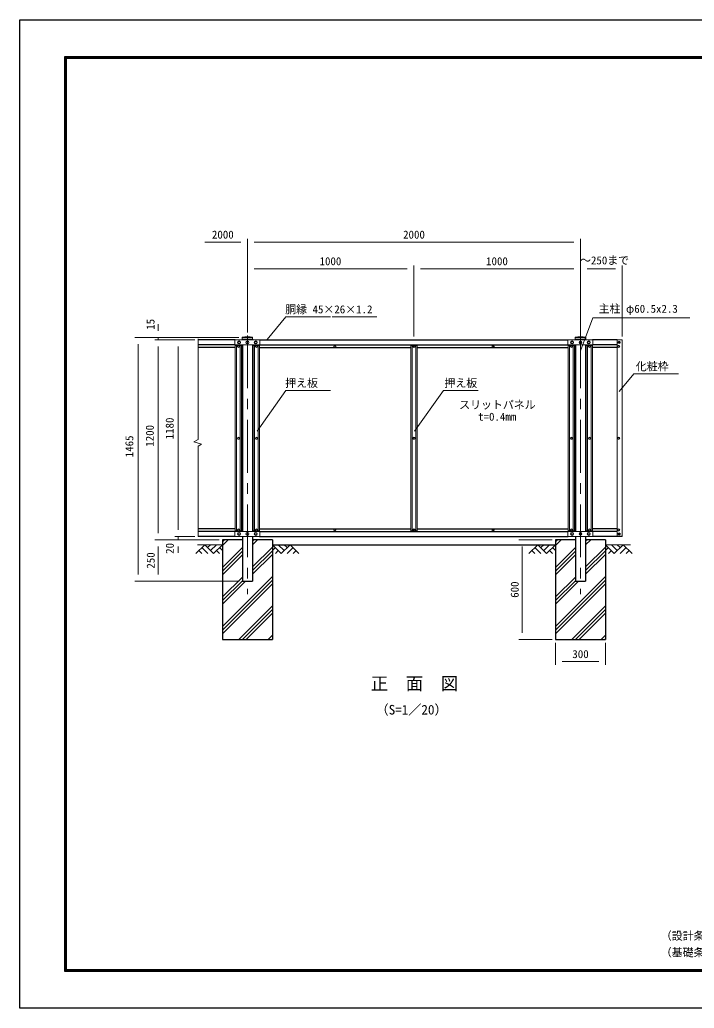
# Model space of a CAD drawing. Units: millimetres, scale not verified. Extents: x -4200 to 4200, y -2970 to 2970.
# Drawn here: x -4200 to -150, y -2970 to 2970 of the extents above; entities that cross this region are included whole.
import ezdxf
from ezdxf.enums import TextEntityAlignment as Align

# ---------------------------------------------------------------- set-up
doc = ezdxf.new("R2010")
doc.units = ezdxf.units.MM
doc.header["$LTSCALE"] = 10
doc.linetypes.add('USER1', pattern=[50.8, 31.75, -6.35, 6.35, -6.35])
for name, color, linetype, lineweight in [('0-0_D-TTL', 7, 'Continuous', 25), ('0-1_D-TTL-TXT', 7, 'Continuous', 25), ('0-4_D-STR1', 1, 'Continuous', 25), ('0-5_D-BMK', 2, 'USER1', 13), ('0-6_D-STR-DIM', 7, 'Continuous', 13), ('0-7_0', 7, 'Continuous', 25), ('0-9_D-STR3', 3, 'Continuous', 13), ('0-A_D-STR4', 7, 'Continuous', 25), ('0-B_D-DCR-HCH', 7, 'Continuous', 13), ('0-C_D-BGD', 7, 'Continuous', 25), ('0-D_D-STR-TXT', 7, 'Continuous', 13)]:
    doc.layers.add(name, color=color, linetype=linetype, lineweight=lineweight)
doc.styles.add('ＭＳ ゴシック', font='')
doc.styles.get('ＭＳ ゴシック').set_extended_font_data('MS Gothic')

msp = doc.modelspace()

# ---------------------------------------------------------------- linework, layer by layer
at = {"layer": '0-0_D-TTL', "color": 2}
msp.add_lwpolyline([(-4199.68, 2970), (4200.32, 2970), (4200.32, -2970), (-4199.68, -2970)], close=True, dxfattribs=at)
at = {"layer": '0-0_D-TTL'}
for points in [[(-3929.68, 2750), (3930.32, 2750), (3930.32, -2750), (-3929.68, -2750)], [(-3927.18, 2747.5), (3927.82, 2747.5), (3927.82, -2747.5), (-3927.18, -2747.5)], [(-3924.68, 2745), (3925.32, 2745), (3925.32, -2745), (-3924.68, -2745)], [(-3922.18, 2742.5), (3922.82, 2742.5), (3922.82, -2742.5), (-3922.18, -2742.5)], [(-3919.68, 2740), (3920.32, 2740), (3920.32, -2740), (-3919.68, -2740)]]:
    msp.add_lwpolyline(points, close=True, dxfattribs=at)
at = {"layer": '0-4_D-STR1'}
for p, q in [((-2905.66, 1045.68), (-3128.48, 1045.68)), ((-2905.66, 1015.68), (-3128.48, 1015.68)), ((-2867.66, 1013.43), (-2867.66, 1015.68)), ((-2862.91, 1050.88), (-2862.91, 1045.68)), ((-2862.91, 1015.68), (-2862.91, -104.32)), ((-2802.41, 1050.88), (-2802.41, 1045.68)), ((-2802.41, 1015.68), (-2802.41, -104.32)), ((-2797.66, 1013.43), (-2797.66, 1015.68)), ((-2759.66, 1045.68), (-905.66, 1045.68)), ((-2759.66, 1015.68), (-905.66, 1015.68)), ((-867.66, 1015.68), (-867.66, 1013.43)), ((-862.91, 1050.88), (-862.91, 1045.68)), ((-862.91, 1015.68), (-862.91, -104.32)), ((-802.41, 1050.88), (-802.41, 1045.68)), ((-802.41, 1015.68), (-802.41, -104.32)), ((-797.66, 1015.68), (-797.66, 1013.43)), ((-612.66, 1045.68), (-759.66, 1045.68)), ((-612.66, 1015.68), (-759.66, 1015.68)), ((-2905.66, 1000.68), (-3128.48, 1000.68)), ((-2759.66, 1000.68), (-1851.66, 1000.68)), ((-1813.66, 1000.68), (-905.66, 1000.68)), ((-612.66, 1000.68), (-759.66, 1000.68)), ((-2905.66, -89.32), (-3128.48, -89.32)), ((-2905.66, -104.32), (-3128.48, -104.32)), ((-2905.66, -104.32), (-3128.48, -104.32)), ((-2867.66, -104.32), (-2867.66, -102.07)), ((-2797.66, -104.32), (-2797.66, -102.07)), ((-2759.66, -89.32), (-1851.66, -89.32)), ((-2759.66, -104.32), (-905.66, -104.32)), ((-1813.66, -89.32), (-905.66, -89.32)), ((-867.66, -102.07), (-867.66, -104.32)), ((-797.66, -104.32), (-797.66, -102.07)), ((-612.66, -89.32), (-759.66, -89.32)), ((-612.66, -104.32), (-759.66, -104.32)), ((-2905.67, -134.32), (-3128.48, -134.32)), ((-2802.41, -134.32), (-2802.41, -404.32)), ((-2759.65, -134.32), (-905.66, -134.32)), ((-802.41, -134.32), (-802.41, -404.32)), ((-585.66, -134.32), (-759.66, -134.32))]:
    msp.add_line(p, q, dxfattribs=at)
for points in [[(-2862.91, -134.32), (-2862.91, -404.32), (-2802.41, -404.32)], [(-862.91, -134.32), (-862.91, -404.32), (-802.41, -404.32)]]:
    msp.add_lwpolyline(points, dxfattribs=at)
at = {"layer": '0-5_D-BMK'}
for p, q in [((-2832.66, 1073.49), (-2832.66, -482.5)), ((-832.66, 1073.49), (-832.66, -482.5))]:
    msp.add_line(p, q, dxfattribs=at)
at = {"layer": '0-6_D-STR-DIM'}
for p, q in [((-2872.66, 1633.79), (-3088.48, 1633.79)), ((-2832.66, 1090.61), (-2832.66, 1653.79)), ((-2832.66, 1433), (-2832.66, 1653.79)), ((-2792.66, 1633.79), (-872.66, 1633.79)), ((-832.66, 1090.61), (-832.66, 1653.79)), ((-2832.66, 1090.61), (-2832.66, 1493.79)), ((-1832.66, 1065.68), (-1832.66, 1493.79)), ((-1832.66, 1065.68), (-1832.66, 1493.79)), ((-832.66, 1090.61), (-832.66, 1493.79)), ((-832.66, 1065.68), (-832.66, 1493.79)), ((-582.66, 1065.68), (-582.66, 1493.79)), ((-2792.66, 1473.79), (-1872.66, 1473.79)), ((-1792.66, 1473.79), (-872.66, 1473.79)), ((-792.66, 1473.79), (-622.66, 1473.79)), ((-3368.48, 1100.68), (-3368.48, 1140.68)), ((-2884.11, 1060.68), (-3508.48, 1060.68)), ((-3488.48, -364.32), (-3488.48, 1020.68)), ((-2884.11, 1060.68), (-3388.48, 1060.68)), ((-3148.48, 1045.68), (-3388.48, 1045.68)), ((-3148.48, 1045.68), (-3388.48, 1045.68)), ((-3368.48, 1060.68), (-3368.48, 1045.68)), ((-3148.48, 1045.68), (-3268.48, 1045.68)), ((-3128.48, 1053.18), (-3128.48, 447.92)), ((-3368.48, 1005.68), (-3368.48, -114.32)), ((-3368.48, 1005.68), (-3368.48, 965.68)), ((-3248.48, 1005.68), (-3248.48, -94.32)), ((-3128.48, 407.97), (-3128.48, -134.32)), ((-3248.48, -94.32), (-3248.48, -54.32)), ((-3002.66, -154.32), (-3388.48, -154.32)), ((-3002.66, -154.32), (-3388.48, -154.32)), ((-3148.48, -134.32), (-3268.48, -134.32)), ((-3148.48, -134.32), (-3268.48, -134.32)), ((-3002.66, -154.32), (-3268.48, -154.32)), ((-3248.48, -134.32), (-3248.48, -154.32)), ((-1002.66, -154.32), (-1202.66, -154.32)), ((-3368.48, -364.32), (-3368.48, -194.32)), ((-3248.48, -194.32), (-3248.48, -234.32)), ((-1182.66, -194.32), (-1182.66, -714.32)), ((-2882.91, -404.32), (-3508.48, -404.32)), ((-2882.91, -404.32), (-3388.48, -404.32)), ((-1002.66, -754.32), (-1202.66, -754.32)), ((-982.66, -774.32), (-982.66, -907.09)), ((-682.66, -774.32), (-682.66, -907.09)), ((-942.66, -887.09), (-722.66, -887.09))]:
    msp.add_line(p, q, dxfattribs=at)
msp.add_lwpolyline([(-3128.48, 407.97), (-3108.44, 419.55), (-3154.16, 434.28), (-3128.48, 447.92)], dxfattribs=at)
at = {"layer": '0-7_0'}
for centre in [(-600.66, 1030.68), (-600.66, 1030.68), (-600.66, -119.32)]:
    msp.add_circle(centre, 5, dxfattribs=at)
at = {"layer": '0-9_D-STR3'}
for p, q in [((-2907.66, 1043.68), (-2907.66, 1017.68)), ((-2905.66, 1045.68), (-2759.66, 1045.68)), ((-2905.66, 1015.68), (-2759.66, 1015.68)), ((-2905.66, 1013.43), (-2867.66, 1013.43)), ((-2905.66, 1013.43), (-2905.66, -102.07)), ((-2897.66, 1013.43), (-2897.66, -102.07)), ((-2875.66, 1013.43), (-2875.66, -102.07)), ((-2867.66, 1013.43), (-2867.66, -102.07)), ((-2864.11, 1050.88), (-2864.11, 1061.76)), ((-2864.11, 1050.88), (-2801.21, 1050.88)), ((-2862.91, 1060.68), (-2802.41, 1060.68)), ((-2801.21, 1050.88), (-2801.21, 1061.76)), ((-2759.66, 1013.43), (-2797.66, 1013.43)), ((-2797.66, 1013.43), (-2797.66, -102.07)), ((-2789.66, 1013.43), (-2789.66, -102.07)), ((-2767.66, 1013.43), (-2767.66, -102.07)), ((-2759.66, 1013.43), (-2759.66, -102.07)), ((-2757.66, 1043.68), (-2757.66, 1017.68)), ((-1813.66, 1013.43), (-1851.66, 1013.43)), ((-1851.66, 1013.43), (-1851.66, -102.07)), ((-1843.66, 1013.43), (-1843.66, -102.07)), ((-1821.66, 1013.43), (-1821.66, -102.07)), ((-1813.66, 1013.43), (-1813.66, -102.07)), ((-907.66, 1043.68), (-907.66, 1017.68)), ((-905.66, 1045.68), (-759.66, 1045.68)), ((-905.66, 1015.68), (-759.66, 1015.68)), ((-867.66, 1013.43), (-905.66, 1013.43)), ((-905.66, 1013.43), (-905.66, -102.07)), ((-897.66, 1013.43), (-897.66, -102.07)), ((-875.66, 1013.43), (-875.66, -102.07)), ((-867.66, 1013.43), (-867.66, -102.07)), ((-864.11, 1050.88), (-864.11, 1061.76)), ((-864.11, 1050.88), (-801.21, 1050.88)), ((-862.91, 1060.68), (-802.41, 1060.68)), ((-801.21, 1050.88), (-801.21, 1061.76)), ((-797.66, 1013.43), (-759.66, 1013.43)), ((-797.66, -102.07), (-797.66, 1013.43)), ((-797.66, 1013.43), (-759.66, 1013.43)), ((-789.66, 1013.43), (-789.66, -102.07)), ((-789.66, -102.07), (-789.66, 1013.43)), ((-767.66, 1013.43), (-767.66, -102.07)), ((-767.66, -102.07), (-767.66, 1013.43)), ((-759.66, 1013.43), (-759.66, -102.07)), ((-759.66, -102.07), (-759.66, 1013.43)), ((-757.66, 1043.68), (-757.66, 1017.68)), ((-585.66, 1045.68), (-612.66, 1045.68)), ((-2907.66, -106.32), (-2907.66, -132.32)), ((-2905.66, -102.07), (-2867.66, -102.07)), ((-2905.66, -104.32), (-2759.66, -104.32)), ((-2759.66, -102.07), (-2797.66, -102.07)), ((-2757.66, -106.32), (-2757.66, -132.32)), ((-1813.66, -102.07), (-1851.66, -102.07)), ((-907.66, -106.32), (-907.66, -132.32)), ((-867.66, -102.07), (-905.66, -102.07)), ((-905.66, -104.32), (-759.66, -104.32)), ((-797.66, -102.07), (-759.66, -102.07)), ((-797.66, -102.07), (-759.66, -102.07)), ((-757.66, -106.32), (-757.66, -132.32)), ((-2905.66, -134.32), (-2759.66, -134.32)), ((-905.66, -134.32), (-759.66, -134.32)), ((-582.66, -134.32), (-612.66, -134.32)), ((-612.66, -134.32), (-611.06, -134.32))]:
    msp.add_line(p, q, dxfattribs=at)
for points in [[(-2892.43, 1007.18), (-2889.55, 1012.18), (-2883.77, 1012.18), (-2880.89, 1007.18), (-2883.77, 1002.18), (-2889.55, 1002.18)], [(-2875.16, 1030.68), (-2878.9, 1037.18), (-2886.42, 1037.18), (-2890.16, 1030.68), (-2886.42, 1024.18), (-2878.9, 1024.18)], [(-2775.16, 1030.68), (-2778.9, 1037.18), (-2786.42, 1037.18), (-2790.16, 1030.68), (-2786.42, 1024.18), (-2778.9, 1024.18)], [(-2772.89, 1007.18), (-2775.77, 1012.18), (-2781.55, 1012.18), (-2784.43, 1007.18), (-2781.55, 1002.18), (-2775.77, 1002.18)], [(-2301.89, 1007.18), (-2304.77, 1012.18), (-2310.55, 1012.18), (-2313.43, 1007.18), (-2310.55, 1002.18), (-2304.77, 1002.18)], [(-1826.89, 1007.18), (-1829.77, 1012.18), (-1835.55, 1012.18), (-1838.43, 1007.18), (-1835.55, 1002.18), (-1829.77, 1002.18)], [(-1351.89, 1007.18), (-1354.77, 1012.18), (-1360.55, 1012.18), (-1363.43, 1007.18), (-1360.55, 1002.18), (-1354.77, 1002.18)], [(-880.89, 1007.18), (-883.77, 1012.18), (-889.55, 1012.18), (-892.43, 1007.18), (-889.55, 1002.18), (-883.77, 1002.18)], [(-875.16, 1030.68), (-878.9, 1037.18), (-886.42, 1037.18), (-890.16, 1030.68), (-886.42, 1024.18), (-878.9, 1024.18)], [(-825.16, 1030.68), (-828.9, 1037.18), (-836.42, 1037.18), (-840.16, 1030.68), (-836.42, 1024.18), (-828.9, 1024.18)], [(-775.16, 1030.68), (-778.9, 1037.18), (-786.42, 1037.18), (-790.16, 1030.68), (-786.42, 1024.18), (-778.9, 1024.18)], [(-784.43, 1007.18), (-781.55, 1012.18), (-775.77, 1012.18), (-772.89, 1007.18), (-775.77, 1002.18), (-781.55, 1002.18)], [(-582.66, -134.32), (-612.66, -134.32), (-612.66, 1045.68), (-582.66, 1045.68)], [(-597.39, 1006.68), (-600.27, 1011.68), (-606.05, 1011.68), (-608.93, 1006.68), (-606.05, 1001.68), (-600.27, 1001.68)], [(-594.89, 1030.68), (-597.77, 1035.68), (-603.55, 1035.68), (-606.43, 1030.68), (-603.55, 1025.68), (-597.77, 1025.68)], [(-2892.43, 455.68), (-2889.55, 460.68), (-2883.77, 460.68), (-2880.89, 455.68), (-2883.77, 450.68), (-2889.55, 450.68)], [(-2772.89, 455.68), (-2775.77, 460.68), (-2781.55, 460.68), (-2784.43, 455.68), (-2781.55, 450.68), (-2775.77, 450.68)], [(-1826.89, 455.68), (-1829.77, 460.68), (-1835.55, 460.68), (-1838.43, 455.68), (-1835.55, 450.68), (-1829.77, 450.68)], [(-880.89, 455.68), (-883.77, 460.68), (-889.55, 460.68), (-892.43, 455.68), (-889.55, 450.68), (-883.77, 450.68)], [(-784.43, 455.68), (-781.55, 460.68), (-775.77, 460.68), (-772.89, 455.68), (-775.77, 450.68), (-781.55, 450.68)], [(-772.89, 455.68), (-775.77, 460.68), (-781.55, 460.68), (-784.43, 455.68), (-781.55, 450.68), (-775.77, 450.68)], [(-597.39, 455.68), (-600.27, 460.68), (-606.05, 460.68), (-608.93, 455.68), (-606.05, 450.68), (-600.27, 450.68)], [(-2892.43, -95.82), (-2889.55, -90.82), (-2883.77, -90.82), (-2880.89, -95.82), (-2883.77, -100.82), (-2889.55, -100.82)], [(-2875.16, -119.32), (-2878.9, -112.82), (-2886.42, -112.82), (-2890.16, -119.32), (-2886.42, -125.82), (-2878.9, -125.82)], [(-2775.16, -119.32), (-2778.9, -112.82), (-2786.42, -112.82), (-2790.16, -119.32), (-2786.42, -125.82), (-2778.9, -125.82)], [(-2772.89, -95.82), (-2775.77, -90.82), (-2781.55, -90.82), (-2784.43, -95.82), (-2781.55, -100.82), (-2775.77, -100.82)], [(-2301.89, -95.82), (-2304.77, -90.82), (-2310.55, -90.82), (-2313.43, -95.82), (-2310.55, -100.82), (-2304.77, -100.82)], [(-1826.89, -95.82), (-1829.77, -90.82), (-1835.55, -90.82), (-1838.43, -95.82), (-1835.55, -100.82), (-1829.77, -100.82)], [(-1351.89, -95.82), (-1354.77, -90.82), (-1360.55, -90.82), (-1363.43, -95.82), (-1360.55, -100.82), (-1354.77, -100.82)], [(-880.89, -95.82), (-883.77, -90.82), (-889.55, -90.82), (-892.43, -95.82), (-889.55, -100.82), (-883.77, -100.82)], [(-875.16, -119.32), (-878.9, -112.82), (-886.42, -112.82), (-890.16, -119.32), (-886.42, -125.82), (-878.9, -125.82)], [(-825.16, -119.32), (-828.9, -112.82), (-836.42, -112.82), (-840.16, -119.32), (-836.42, -125.82), (-828.9, -125.82)], [(-775.16, -119.32), (-778.9, -112.82), (-786.42, -112.82), (-790.16, -119.32), (-786.42, -125.82), (-778.9, -125.82)], [(-772.89, -95.32), (-775.77, -100.32), (-781.55, -100.32), (-784.43, -95.32), (-781.55, -90.32), (-775.77, -90.32)], [(-597.39, -95.32), (-600.27, -100.32), (-606.05, -100.32), (-608.93, -95.32), (-606.05, -90.32), (-600.27, -90.32)], [(-594.89, -119.32), (-597.77, -114.32), (-603.55, -114.32), (-606.43, -119.32), (-603.55, -124.32), (-597.77, -124.32)]]:
    msp.add_lwpolyline(points, close=True, dxfattribs=at)
for centre, radius in [((-2886.66, 1007.18), 6.25), ((-2882.66, 1030.68), 9), ((-2886.66, 1007.18), 5), ((-2882.66, 1030.68), 6.5), ((-2832.66, 1030.68), 9), ((-2832.66, 1030.68), 9), ((-2782.66, 1030.68), 9), ((-2782.66, 1030.68), 6.5), ((-2778.66, 1007.18), 6.25), ((-2778.66, 1007.18), 5), ((-2307.66, 1007.18), 6.25), ((-2307.66, 1007.18), 5), ((-1832.66, 1007.18), 6.25), ((-1832.66, 1007.18), 5), ((-1357.66, 1007.18), 6.25), ((-1357.66, 1007.18), 5), ((-886.66, 1007.18), 6.25), ((-882.66, 1030.68), 9), ((-886.66, 1007.18), 5), ((-882.66, 1030.68), 6.5), ((-832.66, 1030.68), 6.5), ((-782.66, 1030.68), 9), ((-782.66, 1030.68), 6.5), ((-778.66, 1007.18), 6.25), ((-778.66, 1007.18), 5), ((-603.16, 1006.68), 6.25), ((-603.16, 1006.68), 5), ((-600.66, 1030.68), 6.25), ((-600.66, 1030.68), 5), ((-2886.66, 455.68), 6.25), ((-2886.66, 455.68), 5), ((-2778.66, 455.68), 6.25), ((-2778.66, 455.68), 5), ((-1832.66, 455.68), 6.25), ((-1832.66, 455.68), 5), ((-886.66, 455.68), 6.25), ((-886.66, 455.68), 5), ((-778.66, 455.68), 6.25), ((-778.66, 455.68), 6.25), ((-778.66, 455.68), 5), ((-778.66, 455.68), 5), ((-603.16, 455.68), 6.25), ((-603.16, 455.68), 5), ((-2886.66, -95.82), 6.25), ((-2886.66, -95.82), 5), ((-2882.66, -119.32), 9), ((-2882.66, -119.32), 6.5), ((-2832.66, -119.32), 9), ((-2782.66, -119.32), 9), ((-2782.66, -119.32), 6.5), ((-2778.66, -95.82), 6.25), ((-2778.66, -95.82), 5), ((-2307.66, -95.82), 6.25), ((-2307.66, -95.82), 5), ((-1832.66, -95.82), 6.25), ((-1832.66, -95.82), 5), ((-1357.66, -95.82), 6.25), ((-1357.66, -95.82), 5), ((-886.66, -95.82), 6.25), ((-886.66, -95.82), 5), ((-882.66, -119.32), 9), ((-882.66, -119.32), 6.5), ((-832.66, -119.32), 6.5), ((-782.66, -119.32), 9), ((-782.66, -119.32), 6.5), ((-778.66, -95.32), 6.25), ((-778.66, -95.32), 5), ((-603.16, -95.32), 6.25), ((-603.16, -95.32), 5), ((-600.66, -119.32), 6.25), ((-600.66, -119.32), 5)]:
    msp.add_circle(centre, radius, dxfattribs=at)
for centre, radius, start, end in [((-2905.66, 1043.68), 2, 90, 180), ((-2905.66, 1017.68), 2, 180, 270), ((-2832.66, 904.88), 160, 78.66399, 101.33601), ((-2759.66, 1043.68), 2, 0, 90), ((-2759.66, 1017.68), 2, 270, 0), ((-905.66, 1043.68), 2, 90, 180), ((-905.66, 1017.68), 2, 180, 270), ((-832.66, 904.88), 160, 78.66399, 101.33601), ((-759.66, 1043.68), 2, 0, 90), ((-759.66, 1017.68), 2, 270, 0), ((-2905.66, -106.32), 2, 90, 180), ((-2759.66, -106.32), 2, 0, 90), ((-905.66, -106.32), 2, 90, 180), ((-759.66, -106.32), 2, 0, 90), ((-2905.66, -132.32), 2, 180, 270), ((-2759.66, -132.32), 2, 270, 0), ((-905.66, -132.32), 2, 180, 270), ((-759.66, -132.32), 2, 270, 0)]:
    msp.add_arc(centre, radius, start, end, dxfattribs=at)
at = {"layer": '0-A_D-STR4'}
for p, q in [((-2982.66, -154.32), (-2982.66, -754.32)), ((-2862.91, -154.32), (-2982.66, -154.32)), ((-2682.66, -154.32), (-2802.41, -154.32)), ((-2682.66, -154.32), (-2682.66, -754.32)), ((-982.66, -154.32), (-982.66, -754.32)), ((-862.91, -154.32), (-982.66, -154.32)), ((-682.66, -154.32), (-802.41, -154.32)), ((-682.66, -154.32), (-682.66, -754.32)), ((-2982.66, -754.32), (-2682.66, -754.32)), ((-982.66, -754.32), (-682.66, -754.32))]:
    msp.add_line(p, q, dxfattribs=at)
at = {"layer": '0-B_D-DCR-HCH'}
for p, q in [((-2982.66, -189.03), (-2947.96, -154.32)), ((-2982.66, -166.93), (-2970.06, -154.32)), ((-2802.41, -185.55), (-2771.18, -154.32)), ((-2802.41, -163.45), (-2793.28, -154.32)), ((-982.66, -189.03), (-947.96, -154.32)), ((-982.66, -166.93), (-970.06, -154.32)), ((-802.41, -185.55), (-771.18, -154.32)), ((-802.41, -163.45), (-793.28, -154.32)), ((-3089.08, -184.32), (-3142.3, -237.54)), ((-3089.08, -184.32), (-3142.3, -237.54)), ((-3132.66, -184.32), (-2982.66, -184.32)), ((-3132.66, -184.32), (-2982.66, -184.32)), ((-3124.56, -219.8), (-3106.74, -237.54)), ((-3124.56, -219.8), (-3106.74, -237.54)), ((-3106.82, -202.06), (-3071.18, -237.54)), ((-3106.82, -202.06), (-3071.18, -237.54)), ((-3089.08, -184.32), (-3035.87, -237.54)), ((-3089.08, -184.32), (-3035.87, -237.54)), ((-3071.44, -202.15), (-3053.61, -184.32)), ((-3053.61, -219.8), (-3018.13, -184.32)), ((-3035.87, -237.54), (-2982.66, -184.32)), ((-3018.13, -219.8), (-3000.32, -237.54)), ((-3000.4, -202.06), (-2982.66, -219.72)), ((-2982.66, -321.61), (-2862.91, -201.86)), ((-2982.66, -343.7), (-2862.91, -223.95)), ((-2802.41, -318.13), (-2682.66, -198.38)), ((-2802.41, -340.23), (-2682.66, -220.48)), ((-2629.45, -237.54), (-2682.66, -184.32)), ((-2664.92, -202.06), (-2682.66, -219.72)), ((-2647.19, -219.8), (-2665, -237.54)), ((-2611.71, -219.8), (-2647.19, -184.32)), ((-2576.24, -184.32), (-2629.45, -237.54)), ((-2593.88, -202.15), (-2611.71, -184.32)), ((-2558.5, -202.06), (-2594.14, -237.54)), ((-2576.24, -184.32), (-2523.02, -237.54)), ((-2540.76, -219.8), (-2558.58, -237.54)), ((-1089.08, -184.32), (-1142.3, -237.54)), ((-1124.56, -219.8), (-1106.74, -237.54)), ((-1106.82, -202.06), (-1071.18, -237.54)), ((-1089.08, -184.32), (-1035.87, -237.54)), ((-1071.44, -202.15), (-1053.61, -184.32)), ((-1053.61, -219.8), (-1018.13, -184.32)), ((-1035.87, -237.54), (-982.66, -184.32)), ((-1018.13, -219.8), (-1000.32, -237.54)), ((-1000.4, -202.06), (-982.66, -219.72)), ((-982.66, -321.61), (-862.91, -201.86)), ((-982.66, -343.7), (-862.91, -223.95)), ((-802.41, -318.13), (-682.66, -198.38)), ((-802.41, -340.23), (-682.66, -220.48)), ((-532.66, -184.32), (-682.66, -184.32)), ((-629.45, -237.54), (-682.66, -184.32)), ((-664.92, -202.06), (-682.66, -219.72)), ((-647.19, -219.8), (-665, -237.54)), ((-611.71, -219.8), (-647.19, -184.32)), ((-576.24, -184.32), (-629.45, -237.54)), ((-593.88, -202.15), (-611.71, -184.32)), ((-558.5, -202.06), (-594.14, -237.54)), ((-576.24, -184.32), (-523.02, -237.54)), ((-540.76, -219.8), (-558.58, -237.54)), ((-2982.66, -365.8), (-2862.91, -246.05)), ((-2802.41, -362.33), (-2682.66, -242.58)), ((-982.66, -365.8), (-862.91, -246.05)), ((-802.41, -362.33), (-682.66, -242.58)), ((-2982.66, -675.16), (-2682.66, -375.16)), ((-2982.66, -498.38), (-2862.91, -378.63)), ((-2982.66, -697.26), (-2682.66, -397.26)), ((-2982.66, -520.48), (-2862.91, -400.73)), ((-2982.66, -542.58), (-2844.4, -404.32)), ((-982.66, -675.16), (-682.66, -375.16)), ((-982.66, -498.38), (-862.91, -378.63)), ((-982.66, -697.26), (-682.66, -397.26)), ((-982.66, -520.48), (-862.91, -400.73)), ((-982.66, -542.58), (-844.4, -404.32)), ((-2982.66, -719.36), (-2682.66, -419.36)), ((-982.66, -719.36), (-682.66, -419.36)), ((-2885.05, -754.32), (-2682.66, -551.94)), ((-2862.95, -754.32), (-2682.66, -574.03)), ((-885.05, -754.32), (-682.66, -551.94)), ((-862.95, -754.32), (-682.66, -574.03)), ((-2840.85, -754.32), (-2682.66, -596.13)), ((-840.85, -754.32), (-682.66, -596.13)), ((-2708.27, -754.32), (-2682.66, -728.71)), ((-2686.17, -754.32), (-2682.66, -750.81)), ((-708.27, -754.32), (-682.66, -728.71)), ((-686.17, -754.32), (-682.66, -750.81))]:
    msp.add_line(p, q, dxfattribs=at)
at = {"layer": '0-C_D-BGD'}
msp.add_line((-2682.66, -184.32), (-982.66, -184.32), dxfattribs=at)
at = {"layer": '0-D_D-STR-TXT'}
for p, q in [((-2602.06, 1184.87), (-2713.68, 1048.2)), ((-2602.06, 1184.87), (-2333.99, 1184.87)), ((-2323.99, 1184.87), (-2055.92, 1184.87)), ((-512.78, 843.17), (-599.96, 735.27)), ((-512.78, 843.17), (-244.71, 843.17)), ((-2602.06, 741.66), (-2774.84, 498.02)), ((-2602.06, 741.66), (-2333.99, 741.66)), ((-1656.06, 741.66), (-1828.84, 498.02)), ((-1656.06, 741.66), (-1447.99, 741.66))]:
    msp.add_line(p, q, dxfattribs=at)
msp.add_lwpolyline([(-175.74, 1178.87), (-759.33, 1178.87), (-831.63, 981.16)], dxfattribs=at)

# ---------------------------------------------------------------- texts
at = {"layer": '0-1_D-TTL-TXT', "style": 'ＭＳ ゴシック'}
for s, height, p in [('正\u3000面\u3000図', 76.98, (-2092.14, -1080.21)), ('（S=1／20）', 57.7, (-2063.05, -1222.21)), ('（設計条件）風荷重：昭和57年改正 建築基準法・同施行令に基づく風圧力に準拠。', 48.09, (-350.28, -2573.6)), ('（基礎条件）長期許容地耐力98kN/㎡の場合。', 48.09, (-350.28, -2673.6))]:
    msp.add_text(s, height=height, dxfattribs=at).set_placement(p, align=Align.BOTTOM_LEFT)
at = {"layer": '0-6_D-STR-DIM', "style": 'ＭＳ ゴシック'}
for s, p in [('2000', (-3045.82, 1640.54)), ('2000', (-1897.91, 1640.54)), ('～250まで', (-835.26, 1485.57)), ('1000', (-2399.56, 1480.54)), ('1000', (-1399.56, 1480.54)), ('300', (-881.54, -880.34))]:
    msp.add_text(s, height=48.09, dxfattribs=at).set_placement(p, align=Align.BOTTOM_LEFT)
for s, p in [('15', (-3376.23, 1106.93)), ('1180', (-3261.28, 448.72)), ('1200', (-3380.74, 404.35)), ('1465', (-3503.56, 341.12)), ('20', (-3260.58, -239.37)), ('250', (-3375.23, -328.32)), ('600', (-1189.41, -503.57))]:
    msp.add_text(s, height=48.09, rotation=90, dxfattribs=at).set_placement(p, align=Align.BOTTOM_LEFT)
at = {"layer": '0-D_D-STR-TXT', "style": 'ＭＳ ゴシック'}
for s, p in [('胴縁 45×26×1.2', (-2605.61, 1191.47)), ('主柱 φ60.5x2.3', (-723.43, 1194.88)), ('化粧枠', (-500.23, 848.04)), ('押え板', (-2605.86, 748.51)), ('押え板', (-1649.86, 748.51)), ('スリットパネル', (-1561.01, 617.9)), ('t=0.4mm', (-1447.3, 546.25))]:
    msp.add_text(s, height=48.09, dxfattribs=at).set_placement(p, align=Align.BOTTOM_LEFT)

doc.saveas('drawing.dxf')
